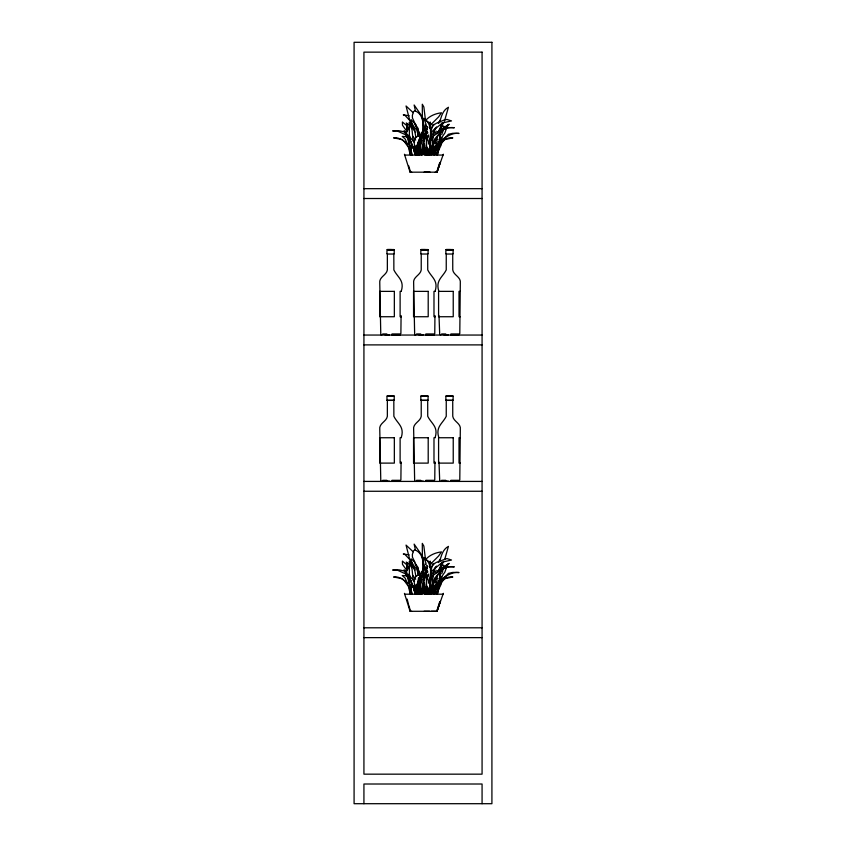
<?xml version="1.0" encoding="UTF-8"?>
<svg xmlns="http://www.w3.org/2000/svg" width="846" height="846" viewBox="0 0 846 846"><rect width="100%" height="100%" fill="white"/><g stroke="black" fill="none" stroke-linecap="round" stroke-linejoin="round"><path stroke-width="1.27" d="M387.362 254.953L387.352 269.927C386.569 275.288 378.807 276.896 379.769 283.209L380.774 333.948M387.362 401.321L387.352 416.306C386.569 421.657 378.807 423.264 379.769 429.578L380.774 480.317M421.234 254.953L421.223 269.927C420.441 275.288 412.679 276.896 413.641 283.209L414.646 333.948M421.234 401.321L421.223 416.306C420.441 421.657 412.679 423.264 413.641 429.578L414.646 480.317M429.948 154.416L429.905 144.782L426.966 137.644L426.49 145.998L429.419 153.909M429.948 593.532L429.905 583.899L426.966 576.771L426.49 585.115L429.419 593.025M446.254 254.953L446.244 269.927C442.553 277.319 435.468 280.28 438.757 291.013M446.254 401.321L446.244 416.306C442.553 423.687 435.468 426.659 438.757 437.393M415.915 154.987L415.925 152.534M432.401 142.604L433.141 136.291C439.286 131.839 446.244 126.34 454.313 127.757L448.285 127.566L443.378 128.751L434.759 138.934L433.268 142.456M432.401 581.72L433.141 575.407C439.286 570.955 446.244 565.456 454.313 566.873L448.285 566.693L443.378 567.878L434.759 578.051L433.268 581.583M418.157 154.416L418.241 145.681M419.479 136.502L419.521 132.632L420.124 136.333M419.468 138.776L419.859 144.232M418.157 593.532L418.241 584.798M419.468 577.903L419.859 583.349M419.479 575.618L419.521 571.748L420.124 575.46M394.194 253.694L394.236 249.877L386.96 249.877L386.971 253.694M394.194 400.063L394.236 396.245L386.96 396.245L386.971 400.063M400.888 333.641L401.078 315.537M401.332 290.971C404.621 280.269 397.472 277.298 393.866 269.916L393.824 254.953M400.888 480.02L401.078 461.916M401.332 437.34C404.621 426.648 397.472 423.666 393.866 416.285L393.824 401.321M418.759 140.711L418.833 154.141M418.759 579.827L418.833 593.258M428.065 253.694L428.097 249.877L420.832 249.877L420.843 253.694M428.065 400.063L428.097 396.245L420.832 396.245L420.843 400.063M434.759 333.641L434.95 315.537M435.193 290.971C438.492 280.269 431.344 277.298 427.727 269.916L427.695 254.953M434.759 480.02L434.95 461.916M435.193 437.34C438.492 426.648 431.344 423.666 427.727 416.285L427.695 401.321M453.086 253.694L453.128 249.877L445.863 249.877L445.863 253.694M453.086 400.063L453.128 396.245L445.863 396.245L445.863 400.063M459.79 333.641L460.309 283.209C461.271 276.896 453.488 275.288 452.758 269.916L452.726 254.953M459.79 480.02L460.309 429.578C461.271 423.275 453.488 421.657 452.758 416.285L452.726 401.321M416.01 145.649L416.581 154.797M416.01 584.766L416.581 593.913M433.512 147.299L432.708 154.268M433.533 585.337L432.708 593.395M420.198 154.162L420.251 151.614M420.198 593.279L420.272 589.461M416.57 154.3L416.676 149.361L418.622 141.049M416.57 593.416L418.506 577.659M415.989 154.966L416.042 152.502M415.989 594.082L416.042 591.618M418.231 154.141L418.358 148.864M420.251 154.448L420.24 137.348L418.611 131.141L412.425 118.006L412.383 115.246L413.557 111.725L414.762 110.689C430.783 117.393 418.03 142.096 420.451 154.31M428.203 153.993L428.309 149.16M418.231 593.258L418.358 587.981M420.251 593.564L420.24 576.475L418.611 570.257L412.425 557.123L412.383 554.363L413.557 550.841L414.762 549.805C430.783 556.509 418.03 581.213 420.451 593.427M428.203 593.109L428.309 588.287M422.492 154.374L422.619 145.015M422.492 593.49L422.619 584.131M424.481 153.898L424.639 148.748M424.481 593.014L424.639 587.864M427.664 154.945L427.78 151.455M427.706 592.898L427.78 590.571M430.709 138.564L431.513 132.177L433.448 130.115L442.617 122.924L451.51 120.904L446.9 119.434L444.446 119.878L436.145 123.368L432.708 125.726L430.741 131.564L429.588 154.681L430.815 136.312L433.966 146.305L431.597 154.321M441.58 141.261L441.718 137.39M441.58 580.377L441.718 576.507M424.502 154.088L424.745 147.902M424.502 593.215L424.745 587.018M430.561 142.234L431.439 152.65M430.561 581.35L431.439 591.766M423.19 123.336L423.328 119.973M423.19 562.453L423.328 559.09M423.074 152.809L423.243 149.055M424.618 154.871L424.882 148.864M423.074 591.936L423.243 588.171M424.618 593.987L424.882 587.981M417.099 146.284L417.131 154.829M417.099 585.4L417.131 593.945M430.751 146.337L429.504 154.934M430.751 585.453L429.504 594.051M426.648 137.581L426.786 134.958M428.277 154.522L428.467 150.778M426.648 576.708L426.786 574.074M428.277 593.649L428.467 589.895M428.351 153.919L428.478 151.466M428.351 593.035L428.478 590.582M421.054 154.152L421.192 151.815M423.148 152.724L423.37 148.917M424.681 154.776L425.03 148.663M421.054 593.268L421.192 590.931M423.148 591.84L423.37 588.033M424.681 593.892L425.03 587.78M426.321 153.126L425.887 148.251M426.321 592.242L425.887 587.367M432.761 149.319L432.507 153.052L432.835 149.266M432.761 588.435L432.507 592.168L432.835 588.382M421.075 153.75L422.45 145.353L420.674 137.401L418.759 144.793L420.631 154.268M421.075 592.866L422.45 584.47L420.674 576.528L418.759 583.909L420.631 593.384M427.251 129.956L427.484 126.678M427.251 569.072L427.41 566.894M425.845 138.755L426.014 136.566L426.395 138.807M425.845 577.871L426.014 575.682L426.395 577.924M419.394 154.765L419.679 151.096M419.394 593.881L419.679 590.212M429.789 128.243L430.286 122.067L429.25 123.241M429.789 567.37L430.286 561.184L429.25 562.357M418.569 154.945L419.108 148.388M418.569 594.061L419.108 587.515M422.757 154.3L424.364 143.704M422.757 593.416L424.364 582.82M423.74 137.063L424.089 133.108L424.576 135.54M423.74 576.179L424.089 572.234M428.52 154.458L428.901 150.651M428.52 593.575L428.901 589.768M425.697 134.398L425.665 124.986M425.697 573.514L425.919 566.503M419.595 154.681L420.028 150.969M420.652 154.353L420.948 151.741M419.595 593.807L420.028 590.085M420.652 593.469L420.948 590.857M423.19 154.458C425.401 147.585 422.609 140.341 425.369 133.689C426.796 140.076 427.219 146.887 423.687 152.692M423.19 593.575C425.401 586.701 422.609 579.457 425.369 572.805C426.796 579.203 427.219 586.003 423.687 591.809M421.403 154.797L423.73 144.201L423.074 141.24L420.959 138.152M421.403 593.913L423.73 583.317L423.074 580.356L420.959 577.268M433.036 137.718L434.749 129.924L436.494 126.963M433.036 576.835L434.749 569.051L436.494 566.08M414.677 154.184C417.512 147.944 410.014 140.299 417.966 136.047L418.231 129.597M414.677 593.3C417.512 587.061 410.014 579.415 417.966 575.164L418.231 568.713M419.003 153.993L419.69 149.044M419.003 593.12L419.69 588.16M431.587 147.416L430.667 153.94L431.714 147.521M430.667 593.057L431.587 586.542M420.124 153.887L420.504 151.307M420.124 593.004L420.504 590.434M422.736 151.899L423.222 148.642M422.736 591.016L423.222 587.759M436.832 154.702L437.699 144.994C441.961 141.451 446.825 136.851 452.811 137.887L444.911 139.527L442.796 141.758L438.884 147.32L437.033 154.681M436.832 593.829L437.699 584.121C441.961 580.568 446.825 575.978 452.811 577.004L444.911 578.643L442.796 580.874L438.884 586.437L437.033 593.797M430.72 593.099L431.714 586.638M434.474 154.152L435.204 147.024M434.474 593.268L435.204 586.141M428.711 144.148C431.259 135.275 432.465 124.267 423.804 118.26L426.109 124.415M428.711 583.264C431.259 574.402 432.465 563.383 423.804 557.387L426.109 563.531M430.667 154.564L431.788 148.367M441.527 142.551L441.03 145.343L436.864 153.909M430.667 593.681L431.788 587.484M441.527 581.667L441.03 584.459L436.864 593.025M414.921 154.162L416.295 147.045L420.102 137.295L421.646 136.407L417.966 136.047M414.921 593.279L416.295 586.162L420.102 576.412L421.646 575.523L417.966 575.164M434.569 154.86L436.874 144.698M434.569 593.987L436.874 583.814M437.382 154.681L440.449 140.521C446.106 137.158 452.092 132.388 459.04 133.425L452.896 133.277L448.412 134.26L442.236 140.679M437.382 593.797L440.449 579.637C446.106 576.274 452.092 571.515 459.04 572.541L452.896 572.393L448.412 573.377L442.236 579.796M431.597 593.437L433.966 585.421L430.984 576.433M430.794 154.659L431.788 149.774M430.794 593.776L431.788 588.89M435.373 127.968L430.403 138.871M435.373 567.084L430.403 577.987M437.498 154.522L440.555 142.72M437.498 593.638L440.555 581.837M432.972 154.226L433.966 149.033L436.346 144.18M432.972 593.353L433.966 588.16L436.346 583.306M421.911 152.989L423.645 148.42M426.458 154.871L427.262 151.254M421.911 592.105L423.645 587.536M426.458 593.987L427.262 590.371M412.256 123.854L412.129 128.359M431.481 154.723L432.623 149.71M412.256 562.971L412.129 567.476M431.481 593.839L432.623 588.827M434.421 154.427L436.716 144.507M434.421 593.543L436.716 583.624M430.085 153.835L431.28 148.885M434.453 154.48L437.223 144.264M430.085 592.951L431.28 588.012M434.453 593.596L437.223 583.38M431.756 151.952L432.243 150.102M431.756 591.068L432.243 589.228M444.499 121.063L448.422 107.273C442.722 110.266 441.242 116.674 439.709 122.395M444.806 559.1L448.422 546.389C442.722 549.382 441.242 555.801 439.709 561.511M429.578 144.687L430.963 139.294L430.826 134.387M429.578 583.814L430.963 578.41L430.826 573.503M433.966 154.638L440.11 139.061L439.529 130.506L441.834 122.934L439.317 142.202L434.051 154.818M433.966 593.755L440.11 578.178L439.529 569.622L441.834 562.051L439.317 581.318L434.051 593.934M429.356 148.283L430.032 146.083M429.356 587.399L430.032 585.199M426.68 138.543L427.325 136.47M426.68 577.67L427.325 575.587M436.769 172.066L439.751 162.548M436.769 611.182L439.751 601.675M404.441 154.236L410.077 172.182L437.022 172.172L440.322 162.168L437.012 172.172L435.214 172.172M404.441 593.353L410.077 611.298L437.022 611.288L440.322 601.284L437.012 611.288L431.259 611.298M429.282 149.456L430.318 146.379M429.282 588.573L430.318 585.506M437.012 172.172L443.336 154.226M437.012 611.288L443.336 593.342M423.148 138.638L423.92 136.492L424.11 138.776M423.148 577.755L423.92 575.608L424.11 577.892M426.839 139.495L428.552 134.969M426.839 578.622L428.552 574.085M441.697 134.651L444.065 128.074L447.65 125.039L444.933 132.864L438.683 142.033M441.697 573.768L442.881 570.69M427.05 139.431L428.52 135.751M427.05 578.548L428.52 574.868M436.589 153.919L439.656 146.305L439.243 141.071M436.589 593.035L439.656 585.421L439.243 580.187M435.214 133.298L436.293 131.162M435.214 572.414L436.293 570.278M420.071 140.394L418.146 146.009L420.927 154.014M420.071 579.51L418.146 585.125L420.927 593.131M443.96 122.12L436.874 133.626M443.96 561.236L436.874 572.742M421.731 132.938L423.486 129.607L423.338 124.648M421.731 572.055L423.486 568.724L423.338 563.764M438.588 123.431L440.428 120.016L438.313 123.125M438.588 562.548L440.428 559.132L438.313 562.241M406.81 131.352L405.646 133.499L406.704 137.338M406.81 570.468L405.646 572.615L406.704 576.454M421.541 151.064L422.704 148.991M423.772 151.667L424.935 149.594M421.541 590.18L422.704 588.107M423.772 590.783L424.935 588.71M380.975 334.868L381.884 334.868M414.847 334.868L415.756 334.868M380.975 481.247L381.884 481.247M414.847 481.247L415.756 481.247M433.691 143.143L438.767 134.641L444.139 129.205M433.691 582.26L438.767 573.757L444.139 568.332M433.554 144.063L435.172 141.536L438.122 139.315M433.554 583.18L435.172 580.652L438.122 578.442M430.677 128.941L434.083 124.277M430.677 568.057L434.083 563.394M425.876 130.083L427.854 127.112M425.876 569.199L427.854 566.238M438.683 581.149L444.933 571.981L447.65 564.155L444.065 567.19M447.058 126.657L449.194 124.203L440.893 129.618M447.058 565.773L449.194 563.32L440.893 568.734M425.792 120.238C429.715 115.881 435.669 113.459 441.464 112.782L438.588 116.907L430.603 124.944M425.792 559.354C429.715 554.997 435.669 552.575 441.464 551.899L438.588 556.023L430.603 564.06M437.234 132.685L438.873 130.866M437.234 571.811L438.873 569.982M441.2 126.985L443.642 126.001L444.002 127.915M441.2 566.101L443.642 565.117L444.002 567.032M440.206 334.783L440.777 334.868M440.206 481.152L440.777 481.247M399.756 334.868L400.327 334.783M433.628 334.868L434.188 334.783M399.756 481.247L400.327 481.152M433.628 481.247L434.188 481.152M400.179 334.783L391.825 334.868M434.051 334.783L425.697 334.868M459.082 334.783L450.728 334.868M400.179 481.152L391.825 481.247M434.051 481.152L425.697 481.247M459.082 481.152L450.728 481.247M389.424 334.783L384.909 334.783M423.296 334.783L418.781 334.783M448.327 334.783L443.801 334.783M389.424 481.152L384.909 481.152M423.296 481.152L418.781 481.152M448.327 481.152L443.801 481.152M394.236 249.877L388.409 249.877M428.097 249.877L422.281 249.877M453.128 249.877L447.301 249.877M394.236 396.245L388.409 396.245M428.097 396.245L422.281 396.245M453.128 396.245L447.301 396.245M410.077 172.182L411.674 172.172M410.077 611.298L411.674 611.288M404.874 155.072L422.672 155.072M425.157 155.072L443.061 155.072M425.115 172.066L429.98 172.066M363.928 188.669L482.072 188.669M363.928 198.514L482.072 198.514M393.898 249.549L387.341 249.549L391.508 249.549M427.769 249.549L421.213 249.549L425.379 249.549M452.8 249.549L446.233 249.549L450.4 249.549M386.939 254.022L394.247 254.022M420.811 254.022L428.118 254.022M445.831 254.022L453.139 254.022M401.427 291.373L400.116 291.373L400.116 316.732L401.427 316.732M435.299 291.373L433.987 291.373L433.987 316.732L435.299 316.732M460.33 291.373L459.018 291.373L459.018 316.732L460.33 316.732M382.709 333.948L386.876 333.948M391.962 333.948L399.947 333.948M416.581 333.948L420.748 333.948M425.834 333.948L433.818 333.948M439.677 333.948L439.011 315.727M441.612 333.948L445.779 333.948M450.865 333.948L458.849 333.948M363.928 335.048L482.072 335.048M363.928 344.893L482.072 344.893M393.898 395.917L387.341 395.917L391.508 395.917M427.769 395.917L421.213 395.917L425.379 395.917M451.669 395.917L452.8 395.917M452.134 395.917L446.233 395.917L450.4 395.917M387.13 400.306L394.056 400.306M421.001 400.306L427.928 400.306M446.032 400.306L452.948 400.306M386.939 400.391L394.247 400.391M420.811 400.391L428.118 400.391M445.831 400.391L453.139 400.391M401.427 437.742L400.116 437.742L400.116 463.111L401.427 463.111M435.299 437.742L433.987 437.742L433.987 463.111L435.299 463.111M460.33 437.742L459.018 437.742L459.018 463.111L460.33 463.111M382.709 480.317L386.876 480.317M391.962 480.317L399.947 480.317M416.581 480.317L420.748 480.317M425.834 480.317L433.818 480.317M439.677 480.317L439.011 462.106M441.612 480.317L445.779 480.317M450.865 480.317L458.849 480.317M363.928 481.416L482.072 481.416M363.928 491.262L482.072 491.262M404.874 594.199L422.672 594.199M425.157 594.199L443.061 594.199M363.928 627.795L482.072 627.795M363.928 637.641L482.072 637.641M424.068 172.172L429.609 172.182M424.068 611.288L429.609 611.298M409.157 115.775L403.288 114.897L404.811 115.193L410.5 121.2M409.157 554.891L403.288 554.024L404.811 554.32L410.5 560.327M407.666 135.72L396.911 130.823L392.671 130.919L399.227 130.77L403.796 131.754L408.904 136.714M407.666 574.836L396.911 569.94L392.671 570.035L399.227 569.887L403.796 570.87L409.623 576.708M425.475 120.46L430.614 123.368L433.004 125.726M425.475 559.576L430.614 562.484L433.004 564.842M407.328 137.644L405.943 136.65L402.252 136.439L405.223 139.061L409.802 149.964L410.574 154.797M407.328 576.76L405.943 575.766L402.252 575.555L405.223 578.188L409.802 589.08L410.574 593.913M406.492 132.854L403.976 130.813L405.139 132.357M406.492 571.97L403.976 569.94L406.566 572.795M408.237 144.243C403.944 141.134 399.28 136.904 393.591 137.887L402.199 139.527L404.451 141.758L408.459 147.32L410.204 154.681M408.237 583.359C403.944 580.25 399.28 576.02 393.591 577.004L402.199 578.643L404.451 580.874L408.459 586.437L410.204 593.797M412.319 124.806L409.369 122.353L411.241 127.059M414.783 562.04L411.061 558.825L410.945 560.137L413.408 565.202L416.718 569.199L418.326 573.895M412.319 563.922L409.369 561.469L411.241 566.175M414.677 141.959L410.691 138.12L409.073 134.821C409.453 142.297 414.72 147.764 416.179 154.765M414.677 581.075L410.691 577.236L409.073 573.937C409.453 581.413 414.72 586.881 416.179 593.881M425.39 125.092L427.272 126.773M425.39 564.208L427.272 565.889M407.233 126.065L402.4 121.972L402.485 125.261L406.556 130.929M407.233 565.181L402.4 561.088L402.485 564.388L406.556 570.045M411.198 146.474L413.578 148.811L415.048 154.659M411.198 585.591L413.578 587.928L415.048 593.786M413.144 112.645L406.048 105.983L409.675 120.153L415.026 130.876M413.144 551.761L406.048 545.099L409.675 559.269L415.026 569.993M418.22 128.539L415.079 124.521L418.389 131.183M418.22 567.655L415.079 563.637L418.389 570.299M414.508 569.453L411.378 565.646L406.281 562.051L409.612 570.278M425.813 130.147L427.801 132.579M425.813 569.263L427.801 571.695M408.047 138.575C414.487 142.868 410.035 149.076 410.913 154.818M408.047 577.691C414.487 581.995 410.035 588.203 410.913 593.934M412.615 136.079L415.714 140.129M412.615 575.206L415.714 579.256M422.598 117.245L414.138 104.989L415.502 111.302M422.598 556.361L414.138 544.105L415.502 550.418M415.936 124.711L411.061 119.698L410.945 121.02L413.408 126.086L416.718 130.073L418.326 134.768M412.319 139.759L413.588 141.917M412.319 578.875L413.588 581.043M411.791 144.232L409.401 137.57L409.337 122.585L412.087 130.136L413.049 140.552M411.791 583.349L409.401 576.686L409.337 561.702L412.087 569.263L413.049 579.669M426.373 130.919L427.653 133.382M426.373 570.045L427.653 572.499M415.576 132.515L411.378 126.53L406.281 122.934L409.612 131.162M412.827 146.284L415.079 154.268M412.827 585.4L415.079 593.384M421.646 133.118L424.449 140.87M421.646 572.234L424.449 579.986M418.907 131.976L420.208 135.17M418.907 571.092L420.208 574.286M425.168 148.547L426.976 154.025M425.168 587.663L426.976 593.141M424.11 149.435L425.633 154.554M424.11 588.552L425.633 593.67M427.241 139.241L423.137 124.457M427.241 578.357L423.137 563.573M423.835 147.965L425.58 154.628M423.835 587.082L425.58 593.744M416.803 149.203L418.379 154.131M416.803 588.319L418.379 593.247M430.519 145.967L432.063 154.099M430.519 585.083L432.063 593.215M426.511 151.55L427.188 153.835M416.57 148.082L417.205 150.239M408.671 165.784L410.522 172.066M426.511 590.667L427.188 592.951M416.57 587.198L417.205 589.355M408.671 604.901L410.522 611.182M418.305 132.991L419.225 136.164M418.305 572.108L419.225 575.28M427.103 138.681L422.376 118.63L422.302 104.238L423.867 107.03L425.453 120.069M418.654 154.014L416.581 145.829M427.103 577.797L422.376 557.747L422.302 543.365L423.867 546.146L425.453 559.185M418.654 593.141L416.581 584.956M407.138 599.074L408.311 603.642M436.578 137.158L437.107 139.336M436.578 576.274L437.107 578.463M417.522 151.318L418.125 153.813M417.522 590.434L418.125 592.93M408.258 137.264L411.981 154.871M408.258 576.38L411.981 593.987M420.748 152.407L421.319 154.955M420.748 591.523L421.319 594.072M413.662 146.908L414.91 153.137M413.662 586.024L414.91 592.263M414.995 132.515L415.904 137.2M415.904 576.316L414.223 567.486M413.853 147.331L414.995 153.359M413.853 586.447L414.995 592.475M411.854 154.839C410.701 144.518 404.102 135.339 407.539 124.827L407.085 123.939L407.338 130.982M411.854 593.955C410.701 583.634 404.102 574.455 407.539 563.944L407.085 563.055L407.338 570.098M418.759 154.892L417.913 146.4M418.759 594.008L417.913 585.517M434.199 141.504L434.537 143.513M434.199 580.62L434.537 582.63M422.884 149.594L423.698 154.607M422.884 588.71L423.698 593.723M426.733 147.056L427.283 154.395M426.733 586.172L427.283 593.511M410.373 154.702L409.781 147.902M410.373 593.829L409.781 587.029M414.688 149.858L415.397 154.649M414.688 588.975L415.397 593.765M427.283 152.291L427.653 154.829M427.283 591.407L427.653 593.945M414.603 149.657L414.963 152.164M414.603 588.774L414.963 591.291M423.402 150.62L423.878 154.48M423.402 589.736L423.878 593.596M430.477 136.291L430.773 138.659M419.426 140.69L419.701 143.069M419.426 579.817L419.701 582.185M426.944 148.039L427.653 154.152M426.944 587.156L427.653 593.268M419.775 148.219L419.986 150.133M419.775 587.336L419.986 589.25M415.354 149.16L415.83 154.131M415.471 589.525L415.83 593.247M416.369 149.679L416.845 154.829M416.369 588.795L416.845 593.945M422.27 149.795L422.461 152.206M422.27 588.911L422.461 591.322M424.047 148.05L424.555 154.416M424.047 587.166L424.555 593.532M418.072 145.798L418.633 154.321M418.072 584.914L418.633 593.437M427.558 148.219L427.928 154.236M427.558 587.346L427.928 593.353M432.084 148.864L432.38 154.014M423.455 138.818L423.159 129.956M432.084 587.981L432.38 593.131M423.455 577.934L423.159 569.072M421.319 152.238L421.467 154.681M421.319 591.365L421.467 593.797M427.822 149.689L428.108 154.903L427.981 149.71M427.822 588.805L428.108 594.029L427.981 588.837M424.354 148.061L424.692 154.427M419.193 139.907L419.309 142.181M424.354 587.177L424.692 593.543M419.193 579.034L419.309 581.308M419.806 150.429L419.933 154.205M419.806 589.546L419.933 593.321M432.845 154.067L432.063 146.125L432.74 144.338L433.638 143.545L439.476 143.291L438.408 141.61L433.586 143.027L432.803 146.295L432.919 154.12M432.845 593.183L432.063 585.242L432.74 583.454L433.638 582.661L439.476 582.408L438.408 580.726L433.586 582.143L432.803 585.411L432.919 593.236M419.785 139.833L419.859 144.846M419.785 578.95L419.838 582.714M416.369 149.129L416.422 154.184M416.369 588.245L416.422 593.3M423.497 143.841L423.529 146.918M423.497 582.957L423.529 586.035M482.072 803.7L482.072 784.009L363.928 784.009L363.928 803.7M430.741 570.68L429.588 593.797L431.513 571.293L442.617 562.04L451.51 560.02L446.9 558.561L436.145 562.484L432.708 564.842L430.741 570.68M491.917 42.3L354.083 42.3L354.083 803.7L491.917 803.7L491.917 42.3M482.072 52.145L363.928 52.145L363.928 774.164L482.072 774.164L482.072 52.145M394.342 291.373L379.695 291.373L379.695 316.732L394.342 316.732L394.342 291.373M428.203 291.373L413.557 291.373L413.557 316.732L428.203 316.732L428.203 291.373M453.234 291.373L438.588 291.373L438.588 316.732L453.234 316.732L453.234 291.373M394.342 437.742L379.695 437.742L379.695 463.111L394.342 463.111L394.342 437.742M428.203 437.742L413.557 437.742L413.557 463.111L428.203 463.111L428.203 437.742M453.234 437.742L438.588 437.742L438.588 463.111L453.234 463.111L453.234 437.742"/></g></svg>
